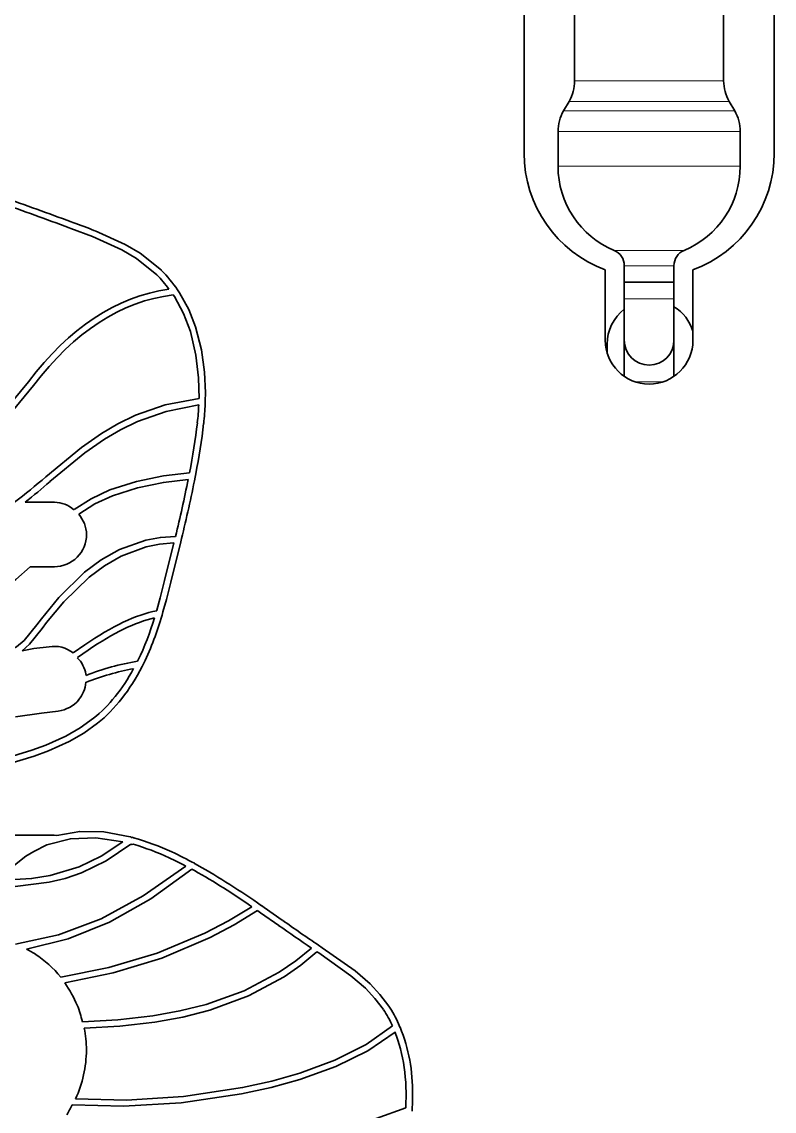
# Model space of a CAD drawing. Extents: x 291 to 834, y 188 to 661.
# Drawn here: x 305.01 to 314.1, y 323.7 to 336.85 of the extents above; entities that cross this region are included whole.
import ezdxf

# ---------------------------------------------------------------- set-up
doc = ezdxf.new("R2010")
doc.units = 0

msp = doc.modelspace()

# ---------------------------------------------------------------- linework, layer by layer
at = {"color": 7, "lineweight": 35, "ltscale": 0.087057}
for p, q in [((311.074, 338.749), (311.074, 335.266)), ((314.095, 335.266), (314.095, 338.749))]:
    msp.add_line(p, q, dxfattribs=at)
at = {"color": 7, "lineweight": 35, "ltscale": 0.043301}
for p, q in [((311.685, 336.141), (311.685, 337.873)), ((313.485, 336.141), (313.485, 337.873))]:
    msp.add_line(p, q, dxfattribs=at)
at = {"color": 7, "lineweight": 13, "ltscale": 0.033287}
msp.add_line((313.016, 336.141), (311.685, 336.141), dxfattribs=at)
at = {"color": 7, "lineweight": 13, "ltscale": 0.011713}
msp.add_line((313.485, 336.141), (313.016, 336.141), dxfattribs=at)
at = {"color": 7, "lineweight": 35, "ltscale": 0.003301}
for p, q in [((311.618, 335.891), (311.552, 335.777)), ((313.552, 335.891), (313.618, 335.777))]:
    msp.add_line(p, q, dxfattribs=at)
at = {"color": 7, "lineweight": 13, "ltscale": 0.035765}
msp.add_line((313.048, 335.891), (311.618, 335.891), dxfattribs=at)
at = {"color": 7, "lineweight": 13, "ltscale": 0.012585}
msp.add_line((313.552, 335.891), (313.048, 335.891), dxfattribs=at)
at = {"color": 7, "lineweight": 13, "ltscale": 0.038206}
msp.add_line((311.552, 335.777), (313.08, 335.777), dxfattribs=at)
at = {"color": 7, "lineweight": 13, "ltscale": 0.013444}
msp.add_line((313.618, 335.777), (313.08, 335.777), dxfattribs=at)
at = {"color": 7, "lineweight": 13, "ltscale": 0.040684}
for p, q in [((311.485, 335.527), (313.112, 335.527)), ((313.112, 335.107), (311.485, 335.107))]:
    msp.add_line(p, q, dxfattribs=at)
at = {"color": 7, "lineweight": 35, "ltscale": 0.01049}
for p, q in [((311.485, 335.107), (311.485, 335.527)), ((313.685, 335.107), (313.685, 335.527))]:
    msp.add_line(p, q, dxfattribs=at)
at = {"color": 7, "lineweight": 13, "ltscale": 0.014316}
for p, q in [((313.685, 335.527), (313.112, 335.527)), ((313.685, 335.107), (313.112, 335.107))]:
    msp.add_line(p, q, dxfattribs=at)
at = {"color": 7, "lineweight": 35, "ltscale": 0.000584083}
msp.add_line((305.627, 334.43), (305.605, 334.438), dxfattribs=at)
at = {"color": 7, "lineweight": 35, "ltscale": 0.00057732}
msp.add_line((305.579, 334.366), (305.6, 334.358), dxfattribs=at)
at = {"color": 7, "lineweight": 35, "ltscale": 0.007046}
msp.add_line((305.6, 334.358), (305.864, 334.258), dxfattribs=at)
at = {"color": 7, "lineweight": 13, "ltscale": 0.015648}
msp.add_line((312.788, 334.092), (312.162, 334.092), dxfattribs=at)
at = {"color": 7, "lineweight": 13, "ltscale": 0.005506}
msp.add_line((313.008, 334.092), (312.788, 334.092), dxfattribs=at)
at = {"color": 7, "lineweight": 35, "ltscale": 0.005}
for p, q in [((312.285, 333.707), (312.285, 333.907)), ((312.885, 333.707), (312.885, 333.907))]:
    msp.add_line(p, q, dxfattribs=at)
at = {"color": 7, "lineweight": 13, "ltscale": 0.011095}
msp.add_line((312.729, 333.907), (312.285, 333.907), dxfattribs=at)
at = {"color": 7, "lineweight": 35, "ltscale": 0.010006}
for p, q in [((312.285, 333.507), (312.285, 333.907)), ((312.885, 333.507), (312.885, 333.907))]:
    msp.add_line(p, q, dxfattribs=at)
at = {"color": 7, "lineweight": 13, "ltscale": 0.003905}
msp.add_line((312.885, 333.907), (312.729, 333.907), dxfattribs=at)
at = {"color": 7, "lineweight": 35, "ltscale": 0.021223}
for p, q in [((312.056, 333.856), (312.056, 333.007)), ((313.114, 333.007), (313.114, 333.856))]:
    msp.add_line(p, q, dxfattribs=at)
at = {"color": 7, "lineweight": 35, "ltscale": 0.015}
msp.add_line((312.885, 333.707), (312.285, 333.707), dxfattribs=at)
at = {"color": 7, "lineweight": 35, "ltscale": 0.000574548}
msp.add_line((306.838, 333.556), (306.851, 333.537), dxfattribs=at)
at = {"color": 7, "lineweight": 35, "ltscale": 0.001116}
msp.add_line((306.915, 333.579), (306.89, 333.616), dxfattribs=at)
at = {"color": 7, "lineweight": 35, "ltscale": 0.0125}
for p, q in [((312.285, 333.007), (312.285, 333.507)), ((312.885, 333.007), (312.885, 333.507))]:
    msp.add_line(p, q, dxfattribs=at)
at = {"color": 7, "lineweight": 13, "ltscale": 0.015}
msp.add_line((312.885, 333.507), (312.285, 333.507), dxfattribs=at)
at = {"color": 7, "lineweight": 35, "ltscale": 0.010889}
for p, q in [((312.285, 332.572), (312.285, 333.007)), ((312.885, 332.572), (312.885, 333.007))]:
    msp.add_line(p, q, dxfattribs=at)
at = {"color": 7, "lineweight": 35, "ltscale": 0.00274}
msp.add_line((312.079, 332.962), (312.079, 332.852), dxfattribs=at)
at = {"color": 7, "lineweight": 13, "ltscale": 0.008687}
msp.add_line((312.758, 332.507), (312.411, 332.507), dxfattribs=at)
at = {"color": 7, "lineweight": 35, "ltscale": 0.002455}
msp.add_line((307.225, 332.276), (307.227, 332.374), dxfattribs=at)
at = {"color": 7, "lineweight": 35, "ltscale": 0.000948038}
msp.add_line((307.224, 332.238), (307.225, 332.276), dxfattribs=at)
at = {"color": 7, "lineweight": 35, "ltscale": 4.81801e-05}
msp.add_line((307.035, 331.409), (307.034, 331.407), dxfattribs=at)
at = {"color": 7, "lineweight": 35, "ltscale": 0.000992611}
msp.add_line((307.102, 331.355), (307.11, 331.394), dxfattribs=at)
at = {"color": 7, "lineweight": 35, "ltscale": 0.008829}
msp.add_line((305.402, 331.051), (305.049, 331.051), dxfattribs=at)
at = {"color": 7, "lineweight": 35, "ltscale": 0.00096702}
msp.add_line((306.929, 330.575), (306.938, 330.613), dxfattribs=at)
at = {"color": 7, "lineweight": 35, "ltscale": 0.011698}
msp.add_line((306.846, 330.561), (306.733, 330.107), dxfattribs=at)
at = {"color": 7, "lineweight": 35, "ltscale": 0.012561}
msp.add_line((306.808, 330.088), (306.929, 330.575), dxfattribs=at)
at = {"color": 7, "lineweight": 35, "ltscale": 0.007272}
msp.add_line((305.111, 330.274), (305.402, 330.274), dxfattribs=at)
at = {"color": 7, "lineweight": 35, "ltscale": 0.005364}
msp.add_line((306.733, 330.107), (306.68, 329.899), dxfattribs=at)
at = {"color": 7, "lineweight": 35, "ltscale": 0.005356}
msp.add_line((306.755, 329.88), (306.808, 330.088), dxfattribs=at)
at = {"color": 7, "lineweight": 35, "ltscale": 0.00388}
msp.add_line((306.68, 329.899), (306.64, 329.749), dxfattribs=at)
at = {"color": 7, "lineweight": 35, "ltscale": 0.003951}
msp.add_line((306.714, 329.728), (306.755, 329.88), dxfattribs=at)
at = {"color": 7, "lineweight": 35, "ltscale": 0.000154578}
msp.add_line((306.64, 329.749), (306.638, 329.743), dxfattribs=at)
at = {"color": 7, "lineweight": 35, "ltscale": 0.00103}
msp.add_line((306.703, 329.688), (306.714, 329.728), dxfattribs=at)
at = {"color": 7, "lineweight": 35, "ltscale": 0.002281}
msp.add_line((305.247, 329.646), (305.192, 329.573), dxfattribs=at)
at = {"color": 7, "lineweight": 35, "ltscale": 0.002256}
msp.add_line((305.254, 329.527), (305.308, 329.599), dxfattribs=at)
at = {"color": 7, "lineweight": 35, "ltscale": 0.004598}
msp.add_line((305.339, 329.308), (305.156, 329.285), dxfattribs=at)
at = {"color": 7, "lineweight": 35, "ltscale": 0.004293}
msp.add_line((305.769, 329.331), (305.628, 329.233), dxfattribs=at)
at = {"color": 7, "lineweight": 35, "ltscale": 0.00364}
msp.add_line((305.156, 329.285), (305.013, 329.26), dxfattribs=at)
at = {"color": 7, "lineweight": 35, "ltscale": 0.004024}
msp.add_line((305.68, 329.176), (305.812, 329.268), dxfattribs=at)
at = {"color": 7, "lineweight": 35, "ltscale": 0.000261706}
msp.add_line((306.412, 329.142), (306.407, 329.133), dxfattribs=at)
at = {"color": 7, "lineweight": 35, "ltscale": 0.001092}
msp.add_line((306.462, 329.069), (306.481, 329.108), dxfattribs=at)
at = {"color": 7, "lineweight": 35, "ltscale": 0.000389181}
msp.add_line((305.785, 328.96), (305.783, 328.975), dxfattribs=at)
at = {"color": 7, "lineweight": 35, "ltscale": 0.0051}
msp.add_line((305.247, 328.504), (305.45, 328.531), dxfattribs=at)
at = {"color": 7, "lineweight": 35, "ltscale": 0.007973}
msp.add_line((304.932, 328.46), (305.247, 328.504), dxfattribs=at)
at = {"color": 7, "lineweight": 35, "ltscale": 0.043966}
msp.add_line((305.374, 327.033), (303.615, 327.033), dxfattribs=at)
at = {"color": 7, "lineweight": 35, "ltscale": 0.000507355}
msp.add_line((305.394, 327.033), (305.374, 327.033), dxfattribs=at)
at = {"color": 7, "lineweight": 35, "ltscale": 9.53674e-05}
msp.add_line((305.398, 327.033), (305.394, 327.033), dxfattribs=at)
at = {"color": 7, "lineweight": 35, "ltscale": 0.000847821}
msp.add_line((305.432, 327.03), (305.398, 327.033), dxfattribs=at)
at = {"color": 7, "lineweight": 35, "ltscale": 0.00028737}
msp.add_line((306.327, 327.012), (306.316, 327.015), dxfattribs=at)
at = {"color": 7, "lineweight": 35, "ltscale": 0.000588248}
msp.add_line((306.36, 327.003), (306.337, 327.009), dxfattribs=at)
at = {"color": 7, "lineweight": 35, "ltscale": 0.001075}
msp.add_line((307.131, 326.672), (307.093, 326.693), dxfattribs=at)
at = {"color": 7, "lineweight": 35, "ltscale": 0.000823362}
msp.add_line((307.064, 326.621), (307.093, 326.605), dxfattribs=at)
at = {"color": 7, "lineweight": 35, "ltscale": 0.000999744}
msp.add_line((307.937, 326.16), (307.904, 326.183), dxfattribs=at)
at = {"color": 7, "lineweight": 35, "ltscale": 0.006656}
msp.add_line((308.155, 326.007), (307.937, 326.16), dxfattribs=at)
at = {"color": 7, "lineweight": 35, "ltscale": 0.000145586}
msp.add_line((307.855, 326.123), (307.86, 326.119), dxfattribs=at)
at = {"color": 7, "lineweight": 35, "ltscale": 0.001004}
msp.add_line((307.86, 326.119), (307.893, 326.096), dxfattribs=at)
at = {"color": 7, "lineweight": 35, "ltscale": 0.006644}
msp.add_line((307.893, 326.096), (308.111, 325.944), dxfattribs=at)
at = {"color": 7, "lineweight": 35, "ltscale": 0.000645409}
msp.add_line((308.573, 325.625), (308.595, 325.611), dxfattribs=at)
at = {"color": 7, "lineweight": 35, "ltscale": 0.001347}
msp.add_line((308.637, 325.675), (308.592, 325.705), dxfattribs=at)
at = {"color": 7, "lineweight": 35, "ltscale": 0.001081}
msp.add_line((309.576, 324.717), (309.559, 324.757), dxfattribs=at)
at = {"color": 7, "lineweight": 35}
for points in [[(306.694, 333.853), (306.438, 334.057), (306.256, 334.165), (305.893, 334.33)], [(305.864, 334.258), (306.217, 334.098), (306.393, 333.994), (306.64, 333.798)], [(306.851, 333.537), (306.963, 333.329), (307.045, 333.115), (307.112, 332.828), (307.144, 332.554), (307.149, 332.306)], [(307.227, 332.374), (307.217, 332.621), (307.18, 332.89), (307.108, 333.169), (307.026, 333.377), (306.915, 333.579)], [(303.369, 331.435), (303.645, 331.408), (303.779, 331.411), (303.981, 331.446), (304.207, 331.537), (304.45, 331.698), (304.775, 332.005), (305.151, 332.461)], [(305.09, 332.507), (304.7, 332.039), (304.369, 331.736), (304.175, 331.609), (303.997, 331.531), (303.78, 331.486), (303.644, 331.483), (303.38, 331.511)], [(307.149, 332.306), (306.741, 332.227), (306.384, 332.102), (306.17, 331.998), (305.973, 331.882), (305.73, 331.714), (305.299, 331.36)], [(305.349, 331.302), (305.771, 331.648), (306.007, 331.812), (306.199, 331.925), (306.407, 332.027), (306.753, 332.149), (307.146, 332.228)], [(307.034, 331.407), (306.72, 331.37), (306.393, 331.303), (306.071, 331.201), (305.845, 331.095), (305.64, 330.963)], [(305.696, 330.909), (305.889, 331.033), (306.103, 331.131), (306.408, 331.228), (306.719, 331.292), (307.018, 331.328)], [(306.866, 330.639), (306.682, 330.627), (306.508, 330.595), (306.19, 330.481), (305.969, 330.356), (305.768, 330.206), (305.458, 329.901), (305.247, 329.646)], [(305.308, 329.599), (305.515, 329.85), (305.821, 330.148), (306.006, 330.286), (306.207, 330.402), (306.509, 330.515), (306.673, 330.547), (306.846, 330.561)], [(303.291, 330.134), (303.582, 329.951), (303.856, 329.847), (304.112, 329.811), (304.351, 329.832), (304.555, 329.893), (304.742, 329.986), (304.938, 330.121), (305.111, 330.274)], [(305.192, 329.573), (305.036, 329.384), (304.946, 329.307), (304.776, 329.225)], [(305.013, 329.26), (305.101, 329.34), (305.254, 329.527)], [(305.876, 328.444), (305.715, 328.328), (305.542, 328.229), (305.299, 328.12), (305.132, 328.058), (304.793, 327.955)], [(304.814, 327.881), (305.16, 327.987), (305.331, 328.05), (305.581, 328.162), (305.758, 328.264), (305.925, 328.384)], [(306.316, 327.015), (306.001, 327.073), (305.708, 327.078), (305.432, 327.03)], [(306.231, 326.954), (305.966, 326.779), (305.701, 326.653), (305.353, 326.548), (305.128, 326.51), (304.708, 326.488)], [(305.311, 326.915), (305.596, 326.991), (305.902, 327.003), (306.231, 326.954)], [(306.337, 327.009), (306.336, 327.006), (306.335, 327.005), (306.333, 327.005), (306.332, 327.005), (306.331, 327.006), (306.328, 327.01), (306.327, 327.012)], [(304.626, 326.411), (304.927, 326.414), (305.338, 326.464), (305.531, 326.512), (305.728, 326.578), (306.026, 326.722), (306.324, 326.926)], [(304.899, 326.655), (305.059, 326.778), (305.154, 326.838), (305.311, 326.915)], [(306.988, 326.66), (306.476, 326.3), (305.966, 326.025), (305.453, 325.832), (304.934, 325.719)], [(305.064, 325.657), (305.569, 325.783), (306.068, 325.984), (306.566, 326.264), (307.064, 326.621)], [(307.786, 326.17), (307.506, 326.001), (307.221, 325.852), (306.642, 325.61), (306.059, 325.436), (305.479, 325.319)], [(305.527, 325.25), (306.113, 325.37), (306.702, 325.55), (307.285, 325.797), (307.573, 325.95), (307.855, 326.123)], [(308.507, 325.67), (308.318, 325.515), (308.118, 325.378), (307.693, 325.154), (307.237, 324.99), (306.919, 324.911), (306.591, 324.852), (306.17, 324.804), (305.74, 324.781)], [(305.762, 324.704), (306.192, 324.728), (306.614, 324.777), (306.952, 324.838), (307.281, 324.922), (307.745, 325.092), (308.178, 325.323), (308.38, 325.465), (308.573, 325.625)], [(308.595, 325.611), (308.984, 325.336), (309.158, 325.185), (309.274, 325.061), (309.377, 324.927)], [(309.441, 324.97), (309.334, 325.11), (309.214, 325.238), (309.036, 325.394), (308.637, 325.675)], [(309.486, 324.731), (309.168, 324.507), (308.79, 324.317), (308.366, 324.161), (308.027, 324.065), (307.675, 323.987), (306.961, 323.88), (306.272, 323.836), (305.658, 323.851)], [(305.618, 323.777), (306.238, 323.76), (306.935, 323.803), (307.661, 323.909), (308.019, 323.987), (308.366, 324.083), (308.8, 324.24), (309.188, 324.431), (309.516, 324.657)], [(309.645, 323.743), (308.929, 323.485), (308.281, 323.307), (307.698, 323.196), (307.174, 323.142), (306.706, 323.135), (306.158, 323.181), (305.837, 323.234), (305.286, 323.364)]]:
    msp.add_lwpolyline(points, dxfattribs=at)
for centre, radius, start, end in [((311.185, 336.141), 0.5, 330.0013, 359.9987), ((313.985, 336.141), 0.5, 180.0013, 209.9987), ((311.985, 335.527), 0.5, 150.0013, 179.9987), ((313.185, 335.527), 0.5, 0.0013, 29.9987), ((312.581, 335.269), 1.507, 180.1178, 249.6127), ((312.589, 335.269), 1.507, 290.388, 359.8837), ((312.585, 335.107), 1.1, 180, 247.3801), ((312.585, 335.107), 1.1, 292.6199, 360), ((276.742, 256.03), 83.551, 69.79067, 70.39668), ((279.529, 263.736), 75.281, 69.75469, 70.42645), ((302.261, 325.101), 9.917, 68.5187, 70.1581), ((312.085, 333.907), 0.2, 0.0147, 67.3655), ((313.085, 333.907), 0.2, 112.6199, 180), ((305.646, 332.834), 1.385, 34.7896, 44.1101), ((305.625, 332.767), 1.523, 33.8537, 45.4416), ((312.607, 332.962), 0.529, 127.5914, 179.9989), ((312.609, 332.962), 0.528, 16.9913, 58.4935), ((312.585, 333.007), 0.529, 180.0115, 359.9615), ((312.585, 333.007), 0.3, 180, 360), ((303.977, 332.371), 3.172, 353.5074, 357.4187), ((303.996, 332.375), 3.231, 353.3847, 357.5651), ((298.837, 333.007), 8.352, 348.9668, 353.1565), ((298.919, 332.994), 8.345, 348.9476, 353.179), ((301.135, 336.071), 6.287, 307.0183, 311.4762), ((299.731, 337.715), 8.526, 308.595, 311.2234), ((290.933, 334.537), 16.402, 346.2538, 348.7184), ((291.499, 334.418), 15.901, 346.1544, 348.8943), ((305.394, 330.672), 0.38, 49.8383, 88.8213), ((305.41, 330.656), 0.381, 0.9703, 41.4002), ((305.402, 330.663), 0.389, 269.9969, 0.0173), ((303.256, 330.655), 3.5, 334.3821, 343.4284), ((303.233, 330.68), 3.609, 334.1841, 344.0519), ((305.398, 328.944), 0.369, 51.4807, 99.2301), ((305.412, 328.911), 0.376, 9.9084, 44.648), ((306.895, 326.086), 3.005, 100.2735, 111.7147), ((306.895, 326.163), 3.01, 99.3299, 111.6532), ((305.407, 328.909), 0.377, 319.9153, 355.3089), ((305.397, 328.921), 0.393, 277.7443, 319.5791), ((305.455, 323.894), 3.238, 65.0641, 73.7759), ((306.34, 326.947), 0.0267, 232.8022, 302.0417), ((305.478, 323.955), 3.096, 64.959, 73.5492), ((304.76, 322.404), 4.883, 61.456, 65.0325), ((304.964, 322.896), 4.274, 61.7303, 64.7214), ((302.648, 318.754), 9.099, 54.7183, 60.4883), ((302.987, 319.305), 8.376, 55.0417, 60.6401), ((317.412, 338.928), 15.894, 234.3801, 236.2952), ((318.591, 340.672), 18.076, 234.5642, 236.0898), ((304.436, 324.379), 1.424, 58.9541, 63.8424), ((304.438, 324.48), 1.337, 38.8868, 56.7668), ((304.425, 324.454), 1.359, 22.7536, 35.8033), ((304.417, 324.479), 1.357, 12.8479, 21.6569), ((308.206, 324.146), 1.485, 24.3091, 33.7175), ((308.217, 324.155), 1.393, 24.4276, 33.6348), ((304.438, 324.436), 1.351, 0.195, 11.4429), ((307.664, 323.941), 2.064, 358.9833, 22.0794), ((304.395, 324.442), 1.394, 334.8894, 359.9381), ((306.9, 323.906), 2.829, 355.8507, 359.9775), ((304.253, 324.446), 1.52, 328.6708, 333.9065)]:
    msp.add_arc(centre, radius, start, end, dxfattribs=at)
for centre, major_axis, ratio, start_param, end_param in [((312.021, 309.123), (5.389, -24.474), 0.289317, 3.120353, 3.384028), ((311.668, 309.29), (4.992, -24.239), 0.284808, 3.118392, 3.386602), ((302.498, 321.592), (-4.641, -8.092), 0.242521, 3.347947, 3.605894), ((302.299, 320.976), (-4.844, -8.634), 0.234835, 3.352579, 3.583147), ((303.442, 334.323), (1.993, -6.121), 0.451888, 0.171013, 0.402456), ((303.198, 333.854), (2.328, -5.707), 0.499425, 0.149495, 0.405563), ((308.228, 323.337), (-0.692, -1.946), 0.638256, 1.998846, 2.517279)]:
    msp.add_ellipse(centre, major_axis=major_axis, ratio=ratio, start_param=start_param, end_param=end_param, dxfattribs=at)

doc.saveas('drawing.dxf')
